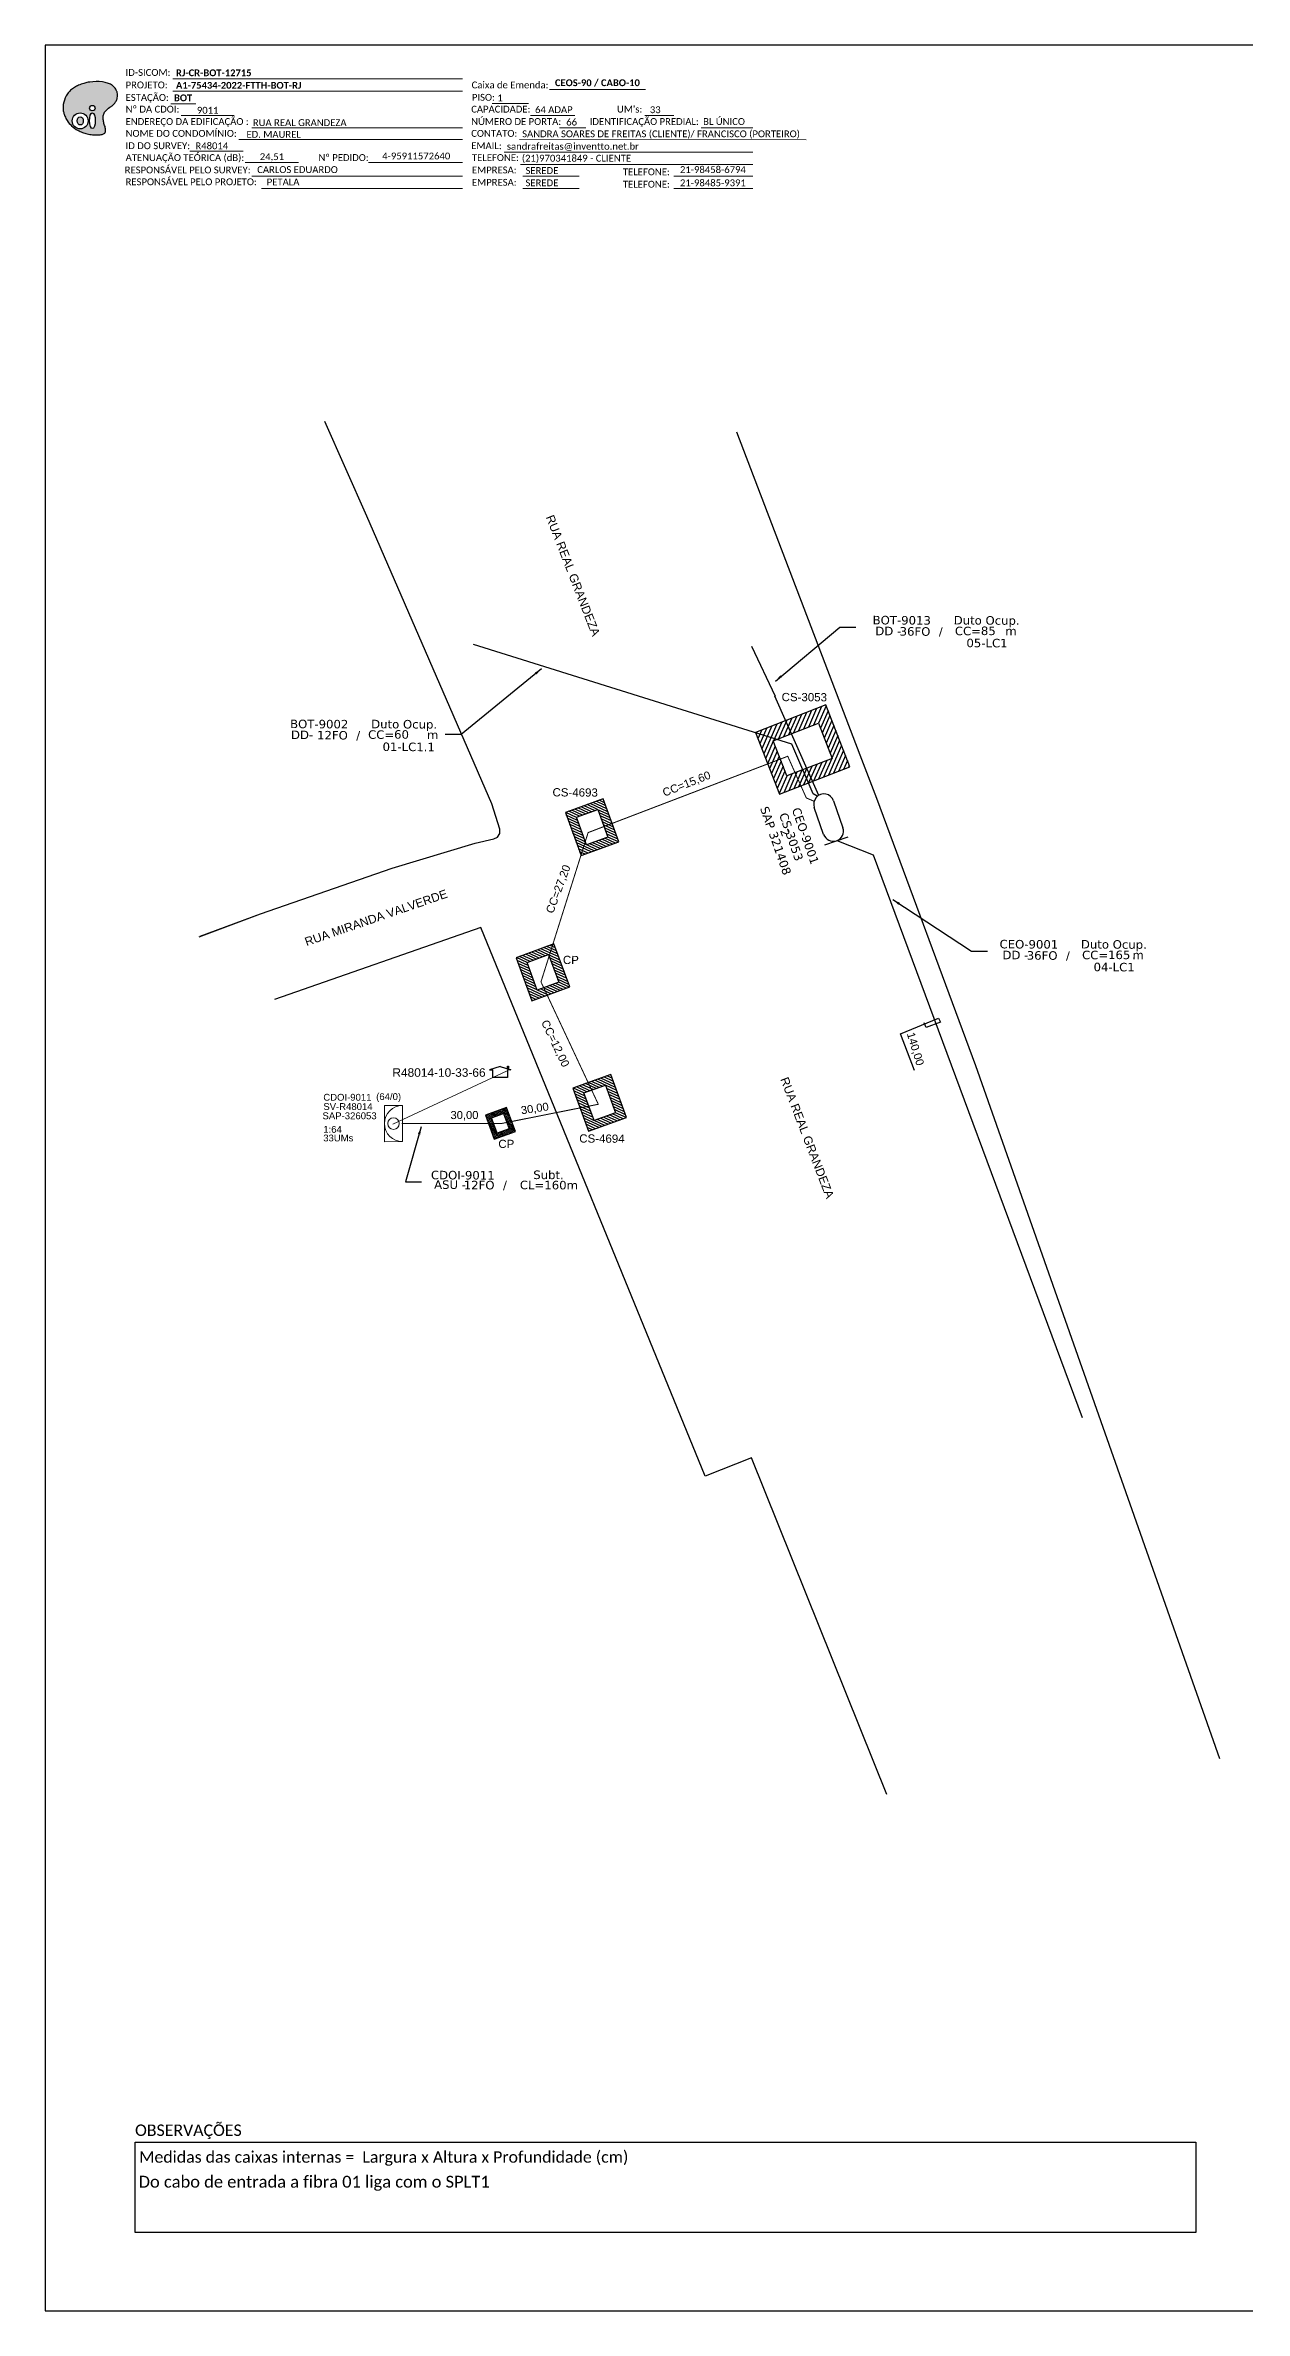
# Model space of a CAD drawing. Header units: inches. Extents: x 0 to 839, y 0 to 594.
# Drawn here: x 0 to 315, y 0 to 594 of the extents above; entities that cross this region are included whole.
import ezdxf
from ezdxf.enums import TextEntityAlignment as Align

# ---------------------------------------------------------------- set-up
doc = ezdxf.new("R2010")
doc.units = ezdxf.units.IN
doc.header["$LTSCALE"] = 0.5
for name, color, linetype in [('10.1-Caixas Subterrâneas', 5, 'Continuous'), ('20.4-CEOS', 1, 'Continuous'), ('20.5-CEO', 1, 'Continuous'), ('CAP a instalar', 1, 'Continuous'), ('DROP DE CLIENTE', 140, 'Continuous'), ('label_cabos', 7, 'Continuous'), ('QUADRA', 252, 'Continuous'), ('surveys', 7, 'Continuous'), ('surveys legendas', 7, 'Continuous')]:
    doc.layers.add(name, color=color, linetype=linetype)
for name, color, linetype, lineweight in [("20.0-LEGENDA DOS CDO'S", 1, 'Continuous', 0), ('20.1-CDO_INTERIOR', 1, 'Continuous', 0), ('Segmento Logradouro Texto', 238, 'Continuous', 0)]:
    doc.layers.add(name, color=color, linetype=linetype, lineweight=lineweight)
doc.styles.add('ARIAL', font='arial.ttf')
doc.styles.add('DIGICADE', font='arial.ttf')
doc.styles.add('siredit', font='verdana.ttf')
doc.styles.get("Standard").update_dxf_attribs({"font": 'arial.ttf'})
doc.styles.add('WMF-Calibri0', font='calibri.ttf')
doc.styles.add('WMF-Calibri1', font='calibrib.ttf')
doc.linetypes.add('FENCELINE1', pattern='A,0.25,-0.1,[133,ltypeshp.shx,S=0.1,R=0,X=-0.1,Y=0],-0.1,1', length=1.45)
doc.dimstyles.new('ISO-25', dxfattribs={"dimtxt": 2.5, "dimasz": 2.5, "dimexe": 1.25, "dimexo": 0.625, "dimtad": 1, "dimtxsty": 'Standard', "dimcen": 2.5, "dimadec": 0, "dimazin": 0, "dimtfac": 1, "dimtmove": 0, "dimatfit": 3, "dimfxl": 0, "dimarcsym": 0})

# ---------------------------------------------------------------- blocks, each defined once
blk = doc.blocks.new('OI')
h = blk.add_hatch(color=40)
edge = h.paths.add_edge_path()
edge.add_spline(control_points=[(4.35, -0.67), (3.92, -0.99), (3.26, -1.5), (2.81, -2.59), (2.9, -3.5), (3.06, -4.27), (3.31, -4.85), (3.37, -5.39), (3.4, -5.88), (3.2, -6.4), (2.54, -6.61), (1.65, -6.63), (0.55, -6.67), (-0.56, -6.42), (-1.61, -6.14), (-2.77, -5.61), (-3.92, -4.77), (-4.89, -3.7), (-5.34, -2.65), (-5.6, -1.94), (-5.85, -0.96), (-5.71, 0.47), (-5.1, 2.02), (-4.14, 3.02), (-3.3, 3.61), (-2.37, 4.16), (-1.36, 4.44), (-0.56, 4.7), (0.79, 4.85), (2.24, 4.97), (3.79, 4.57), (4.67, 4.21), (5.44, 3.65), (5.76, 2.99), (6.03, 2.21), (6.01, 1.46), (5.72, 0.64), (5.31, 0.08), (4.88, -0.38), (4.51, -0.55), (4.35, -0.67)], knot_values=[0, 0, 0, 0, 1.60434, 2.417191, 3.427595, 4.282808, 4.776746, 5.304182, 5.888771, 6.258406, 6.858137, 7.79129, 8.986195, 10.124242, 11.187857, 12.242908, 13.953784, 15.414161, 16.515391, 17.349188, 17.675853, 19.552021, 21.515531, 22.568638, 23.63245, 24.621084, 25.782718, 26.745347, 27.142653, 29.870543, 31.004649, 31.921532, 32.709589, 33.801391, 34.042471, 35.192333, 35.971461, 36.628871, 37.254359, 37.836911, 37.836911, 37.836911, 37.836911], degree=3, periodic=0)
h.paths.add_polyline_path([(1.13, -0.87, -1), (-0.04, -0.87, -1)], flags=16)
edge = h.paths.add_edge_path(flags=16)
edge.add_ellipse((0.56, -3.59), major_axis=(-0.02, 1.71), ratio=0.361305, start_angle=0, end_angle=360)
h.paths.add_polyline_path([(-0.36, -3.62, -1), (-3.8, -3.62, -1)], flags=16)
edge = h.paths.add_edge_path(flags=0)
edge.add_ellipse((-2.08, -3.62), major_axis=(0, 0.885), ratio=0.758294, start_angle=0, end_angle=360)
at = {"color": 40}
for centre, radius in [((-2.08, -3.62), 1.72), ((0.54, -0.87), 0.587)]:
    blk.add_circle(centre, radius, dxfattribs=at)
blk.add_ellipse((-2.08, -3.62), major_axis=(0, 0.885), ratio=0.758294, start_param=-3.141592653589792, end_param=3.141592653589792, dxfattribs=at)
blk.add_ellipse((0.56, -3.59), major_axis=(-0.02, 1.71), ratio=0.361305, dxfattribs=at)
at = {"color": 40, "start_tangent": (-0.800898, -0.598801), "end_tangent": (-0.800898, -0.598801)}
blk.add_spline([(4.35, -0.67), (3.2, -1.78), (2.9, -2.54), (2.92, -3.55), (3.12, -4.38), (3.28, -4.85), (3.37, -5.37), (3.35, -5.95), (3.2, -6.29), (2.66, -6.55), (1.73, -6.63), (0.54, -6.62), (-0.58, -6.41), (-1.6, -6.11), (-2.56, -5.67), (-3.95, -4.67), (-4.89, -3.56), (-5.37, -2.56), (-5.64, -1.78), (-5.72, -1.46), (-5.63, 0.42), (-4.84, 2.22), (-4.13, 2.99), (-3.27, 3.62), (-2.4, 4.09), (-1.3, 4.47), (-0.37, 4.72), (0.02, 4.77), (2.75, 4.8), (3.85, 4.53), (4.69, 4.16), (5.31, 3.68), (5.85, 2.73), (5.93, 2.5), (5.94, 1.35), (5.67, 0.62), (5.29, 0.08), (4.84, -0.36), (4.35, -0.67)], degree=3, dxfattribs=at)
blk = doc.blocks.new('SURVEY_SURVEY')
for p, q in [((-0.000013, 0.0000127), (-0.0000255, 0.000009)), ((-0.0000255, 0.000009), (-0.0000216, 0.000009)), ((-0.0000216, 0), (-0.0000216, 0.000009)), ((-0.000013, 0.0000127), (-0.0000004, 0.000009)), ((-0.0000045, 0.0000132), (-0.0000032, 0.0000132)), ((-0.0000045, 0.0000103), (-0.0000045, 0.0000132)), ((-0.0000004, 0.000009), (-0.0000043, 0.000009)), ((-0.0000043, 0.000009), (-0.0000043, 0)), ((-0.0000032, 0.0000132), (-0.0000032, 0.0000099)), ((-0.0000043, 0), (-0.0000216, 0))]:
    blk.add_line(p, q)
blk = doc.blocks.new('*X11')
at = {"color": 0, "linetype": 'Continuous'}
for p, q in [((-1.25, 0.34099), (-0.49099, 1.1)), ((-1.25, 0.517767), (-0.667767, 1.1)), ((-1.25, 0.694544), (-0.844544, 1.1)), ((-1.25, 0.87132), (-1.02132, 1.1)), ((-1.25, 1.048097), (-1.198097, 1.1)), ((-0.789214, 0.625), (-0.314214, 1.1)), ((-0.612437, 0.625), (-0.137437, 1.1)), ((-0.43566, 0.625), (0.03934, 1.1)), ((-0.258883, 0.625), (0.216117, 1.1)), ((-0.082107, 0.625), (0.392893, 1.1)), ((0.09467, 0.625), (0.56967, 1.1)), ((0.271447, 0.625), (0.746447, 1.1)), ((0.448223, 0.625), (0.923223, 1.1)), ((0.625, 0.625), (1.1, 1.1)), ((0.801777, 0.625), (1.25, 1.073223)), ((0.8035, 0.449947), (1.25, 0.896447)), ((-1.25, 0.164214), (-0.8035, 0.610714)), ((-1.25, -0.012563), (-0.8035, 0.433937)), ((-1.25, -0.18934), (-0.8035, 0.25716)), ((-1.25, -0.366117), (-0.8035, 0.080383)), ((0.8035, 0.27317), (1.25, 0.71967)), ((0.8035, 0.096393), (1.25, 0.542893)), ((0.8035, -0.080383), (1.25, 0.366117)), ((0.8035, -0.25716), (1.25, 0.18934)), ((0.8035, -0.433937), (1.25, 0.012563)), ((-1.25, -0.542893), (-0.8035, -0.096393)), ((-1.25, -0.71967), (-0.8035, -0.27317)), ((-1.25, -0.896447), (-0.8035, -0.449947)), ((-1.25, -1.073223), (-0.801777, -0.625)), ((-1.1, -1.1), (-0.625, -0.625)), ((-0.923223, -1.1), (-0.448223, -0.625)), ((-0.746447, -1.1), (-0.271447, -0.625)), ((-0.56967, -1.1), (-0.09467, -0.625)), ((-0.392893, -1.1), (0.082107, -0.625)), ((-0.216117, -1.1), (0.258883, -0.625)), ((-0.03934, -1.1), (0.43566, -0.625)), ((0.137437, -1.1), (0.612437, -0.625)), ((0.314214, -1.1), (0.789214, -0.625)), ((0.49099, -1.1), (1.25, -0.34099)), ((0.667767, -1.1), (1.25, -0.517767)), ((0.8035, -0.610714), (1.25, -0.164214)), ((0.844544, -1.1), (1.25, -0.694544)), ((1.02132, -1.1), (1.25, -0.87132)), ((1.198097, -1.1), (1.25, -1.048097))]:
    blk.add_line(p, q, dxfattribs=at)
blk = doc.blocks.new('MANHOLE_MQ')
at = {"color": 0, "linetype": 'Continuous'}
for p, q in [((0.00000623, 0.00000569), (-0.00000627, 0.00000569)), ((-0.00000627, 0.00000569), (-0.00000627, -0.00000531)), ((0.00000623, -0.00000531), (0.00000623, 0.00000569)), ((-0.00000404, 0.00000331), (0.00000399, 0.00000331)), ((-0.00000404, -0.00000294), (-0.00000404, 0.00000331)), ((0.00000399, 0.00000331), (0.00000399, -0.00000294)), ((0.00000399, -0.00000294), (-0.00000404, -0.00000294)), ((0.00000399, -0.00000294), (0.00000399, -0.00000294)), ((-0.00000627, -0.00000531), (0.00000623, -0.00000531))]:
    blk.add_line(p, q, dxfattribs=at)
at = {"color": 0, "linetype": 'Continuous', "xscale": 5e-06, "yscale": 5e-06, "zscale": 1e-05}
blk.add_blockref('*X11', (-0.00000002, 0.00000019), dxfattribs=at)
blk = doc.blocks.new('Inst CB DT OCUP CFOA-SM-DD-S-36_v2')
at = {"layer": 'label_cabos', "color": 0, "style": 'siredit'}
for tag, flags, p in [('ID_ATIVIDADE', 3, (1.31, 2.67)), ('FATOR', 1, (11.56, 2.55))]:
    blk.add_attdef(tag, text='', height=1, rotation=359.69, dxfattribs=dict(at, flags=flags)).set_placement(p, align=Align.MIDDLE_CENTER)
for tag, p in [('TIPO_CABO', (1.76, 0)), ('DESTINO_CABO', (3.13, 1.26)), ('CABO', (4.69, -0.05)), ('/', (7.71, -0.05)), ('LANCE', (10.91, 0)), ('TIPO_CABO', (13.11, 1.24)), ('UND', (15.96, 0)), ('FID', (13.15, -1.41))]:
    blk.add_attdef(tag, text='', height=1, rotation=359.69, dxfattribs=at).set_placement(p, align=Align.MIDDLE_CENTER)
blk.add_attdef('QTDE', (12.43, -0.47), '', height=1, rotation=359.69, dxfattribs=at)
blk = doc.blocks.new('Inst CB DT OCUP CFOA-SM-DD-S-12')
at = {"layer": 'label_cabos', "color": 0, "style": 'siredit'}
for tag, flags, p in [('ID_ATIVIDADE', 3, (1.31, 2.67)), ('FATOR', 1, (11.56, 2.55))]:
    blk.add_attdef(tag, text='', height=1, rotation=359.69, dxfattribs=dict(at, flags=flags)).set_placement(p, align=Align.MIDDLE_CENTER)
for tag, p in [('TIPO_CABO', (1.11, 0)), ('DESTINO_CABO', (3.13, 1.26)), ('CABO', (4.69, -0.05)), ('/', (7.71, -0.05)), ('LANCE', (10.41, 0.02)), ('TIPO_CABO', (13.11, 1.24)), ('UND', (16.46, 0)), ('FID', (13.65, -1.41))]:
    blk.add_attdef(tag, text='', height=1, rotation=359.69, dxfattribs=at).set_placement(p, align=Align.MIDDLE_CENTER)
blk.add_attdef('QTDE', (11.93, -0.45), '', height=1, rotation=359.69, dxfattribs=at)
blk = doc.blocks.new('LEGENDA DOS CABOS')
at = {"layer": 'label_cabos', "color": 0, "style": 'siredit'}
for tag, p in [('TIPO_CABO', (2.74, 0.52)), ('ID', (4.24, 1.63)), ('CABO', (6.16, 0.47)), ('/', (9.19, 0.47)), ('METROS', (14.36, 0.47)), ('XX', (14.31, 1.67))]:
    blk.add_attdef(tag, text='', height=1, rotation=359.69, dxfattribs=at).set_placement(p, align=Align.MIDDLE_CENTER)

msp = doc.modelspace()

# ---------------------------------------------------------------- linework, layer by layer
msp.add_lwpolyline([(0, 0), (838.56, 0), (838.56, 594), (0, 594), (0, 0)])
at = {"color": 7, "lineweight": 0}
for points in [[(33.47, 585.24), (109.44, 585.24)], [(132.28, 582.45), (157.42, 582.45)], [(32.96, 578.68), (39.51, 578.68)], [(33.47, 581.96), (109.44, 581.96)], [(117.24, 578.72), (126.72, 578.72)], [(35.62, 575.61), (49.56, 575.61)], [(54.19, 572.37), (109.44, 572.37)], [(127.29, 575.61), (138.91, 575.61)], [(134.87, 572.37), (141.82, 572.37)], [(157.23, 575.61), (164.9, 575.61)], [(172.05, 572.37), (185.6, 572.37)], [(37.94, 566.2), (51.88, 566.2)], [(50.78, 569.26), (109.44, 569.26)], [(120.37, 566.02), (185.63, 566.02)], [(124.4, 569.26), (199.58, 569.24)], [(52.47, 563.23), (66.42, 563.23)], [(54.19, 559.67), (109.44, 559.67)], [(84.8, 563.24), (109.3, 563.24)], [(85.31, 563.24), (109.46, 563.24)], [(124.65, 562.79), (185.63, 562.79)], [(125.26, 559.67), (140.06, 559.67)], [(164.86, 559.67), (185.63, 559.67)], [(56.68, 556.44), (109.44, 556.44)], [(125.26, 556.44), (140.06, 556.44)], [(164.86, 556.44), (185.63, 556.44)]]:
    msp.add_lwpolyline(points, dxfattribs=at)
at = {"color": 0}
msp.add_lwpolyline([(23.56, 44.2), (301.81, 44.2), (301.81, 20.5), (23.56, 20.5)], close=True, dxfattribs=at)
at = {"layer": '10.1-Caixas Subterrâneas', "color": 30}
msp.add_lwpolyline([(227.98, 325.17), (224.35, 334.82), (234.32, 338.92), (234.79, 337.85), (231.04, 336.49), (230.57, 337.69)], dxfattribs=at)
at = {"layer": '20.1-CDO_INTERIOR', "color": 1, "lineweight": 18}
msp.add_lwpolyline([(88.96, 306.52), (88.95, 316.01), (93.7, 316.01), (93.7, 306.53)], close=True, dxfattribs=at)
msp.add_circle((91.33, 311.27), 1.52, dxfattribs=at)
msp.add_arc((93.7, 311.27), 4.74, 90.02759, 270.02759, dxfattribs=at)
at = {"layer": '20.5-CEO', "color": 5}
for p, q in [((204.17, 387.08), (201.72, 394.17)), ((206.77, 395.91), (209.22, 388.83))]:
    msp.add_line(p, q, dxfattribs=at)
msp.add_lwpolyline([(204.52, 384.38), (210.61, 386.49)], dxfattribs=at)
for centre, start, end in [((204.24, 395.04), 19.09349, 199.09349), ((206.69, 387.96), 199.09349, 19.09349)]:
    msp.add_arc(centre, 2.67, start, end, dxfattribs=at)
at = {"layer": 'CAP a instalar', "color": 7, "linetype": 'FENCELINE1', "ltscale": 10}
for p, q in [((195.8, 410.72), (112.3, 436.88)), ((191.52, 423.23), (185.31, 436.39)), ((202.9, 397.31), (191.36, 423.3)), ((201.45, 397.77), (195.8, 410.72)), ((202.49, 397.09), (201.45, 397.77)), ((217.21, 381.67), (207.71, 385.42)), ((272.1, 234.1), (217.21, 381.67))]:
    msp.add_line(p, q, dxfattribs=at)
at = {"layer": 'CAP a instalar', "color": 1, "linetype": 'FENCELINE1', "ltscale": 10, "const_width": 0.263}
msp.add_lwpolyline([(201.69, 395.77), (199.62, 396.65), (194.75, 407.58), (142.39, 387.57), (130.02, 348.43), (145.06, 316.33), (119.48, 311.25), (93.5, 311.31)], dxfattribs=at)
at = {"layer": 'DROP DE CLIENTE', "lineweight": 0}
msp.add_line((91.18, 311.15), (121.16, 325.09), dxfattribs=at)
at = {"layer": 'QUADRA'}
for points in [[(40.37, 360.27), (56.41, 366.28), (91, 378.24), (112.72, 384.76), (117.67, 385.9), (118.66, 386.4), (119.24, 387.29), (119.22, 388.46), (117.09, 395.07), (84.37, 470.53), (73.31, 495.34)], [(40.65, 360.37), (56.41, 366.28), (91, 378.24), (112.72, 384.76), (117.67, 385.9), (118.66, 386.4), (119.24, 387.29), (119.22, 388.46), (117.09, 395.07), (84.37, 470.53), (73.31, 495.34)], [(181.29, 492.66), (213.64, 407.95), (218.07, 396.57), (243.98, 326.51), (308.03, 144.75)], [(220.78, 135.37), (185.25, 223.66), (173.05, 218.79), (114.23, 362.64), (60.1, 343.78)]]:
    msp.add_lwpolyline(points, dxfattribs=at)

# ---------------------------------------------------------------- block references
at = {"color": 7, "xscale": 1.213923925163967, "yscale": 1.213923925163967, "zscale": 1.213923925163967, "rotation": 0.1532896023949059}
msp.add_blockref('OI', (11.67, 578.58), dxfattribs=at)
at = {"lineweight": 0}
ref = msp.add_blockref('Inst CB DT OCUP CFOA-SM-DD-S-36_v2', (217.67, 440.43), dxfattribs=dict(at, xscale=2.232371264833013, yscale=2.232371264833013, zscale=2.232371264833013))
ref.add_attrib('DESTINO_CABO', 'BOT-9013', dxfattribs={"layer": 'label_cabos', "color": 0, "height": 2.232, "rotation": 359.69001, "style": 'siredit'}).set_placement((224.66, 443.25), align=Align.MIDDLE_CENTER)
ref.add_attrib('CABO', '36FO', dxfattribs={"layer": 'label_cabos', "color": 0, "height": 2.232, "rotation": 359.69001, "style": 'siredit'}).set_placement((228.13, 440.31), align=Align.MIDDLE_CENTER)
ref.add_attrib('TIPO_CABO', 'Duto Ocup.', dxfattribs={"layer": 'label_cabos', "color": 0, "height": 2.232, "rotation": 359.69001, "style": 'siredit'}).set_placement((246.93, 443.21), align=Align.MIDDLE_CENTER)
ref.add_attrib('/', '/', dxfattribs={"layer": 'label_cabos', "color": 0, "height": 2.23, "rotation": 359.69001, "style": 'siredit'}).set_placement((234.89, 440.31), align=Align.MIDDLE_CENTER)
ref.add_attrib('TIPO_CABO', 'DD - ', dxfattribs={"layer": 'label_cabos', "color": 0, "height": 2.232, "rotation": 359.69001, "style": 'siredit'}).set_placement((221.6, 440.42), align=Align.MIDDLE_CENTER)
ref.add_attrib('FID', '05-LC1', dxfattribs={"layer": 'label_cabos', "color": 0, "height": 2.232, "rotation": 359.69001, "style": 'siredit'}).set_placement((247.02, 437.27), align=Align.MIDDLE_CENTER)
ref.add_attrib('LANCE', 'CC=', dxfattribs={"layer": 'label_cabos', "color": 0, "height": 2.232, "rotation": 359.69001, "style": 'siredit'}).set_placement((242.02, 440.43), align=Align.MIDDLE_CENTER)
ref.add_attrib('QTDE', '85', (245.41, 439.37), dxfattribs={"layer": 'label_cabos', "color": 0, "height": 2.232, "rotation": 359.69001, "style": 'siredit'})
ref.add_attrib('UND', 'm', dxfattribs={"layer": 'label_cabos', "color": 0, "height": 2.23, "rotation": 359.69001, "style": 'siredit'}).set_placement((253.31, 440.43), align=Align.MIDDLE_CENTER)
ref = msp.add_blockref('Inst CB DT OCUP CFOA-SM-DD-S-12', (64.86, 413.21), dxfattribs=dict(at, xscale=2.232371264833013, yscale=2.232371264833013, zscale=2.232371264833013))
ref.add_attrib('DESTINO_CABO', 'BOT-9002', dxfattribs={"layer": 'label_cabos', "color": 0, "height": 2.232, "rotation": 359.69001, "style": 'siredit'}).set_placement((71.85, 416.03), align=Align.MIDDLE_CENTER)
ref.add_attrib('TIPO_CABO', 'Duto Ocup.', dxfattribs={"layer": 'label_cabos', "color": 0, "height": 2.232, "rotation": 359.69001, "style": 'siredit'}).set_placement((94.13, 415.99), align=Align.MIDDLE_CENTER)
ref.add_attrib('/', '/', dxfattribs={"layer": 'label_cabos', "color": 0, "height": 2.23, "rotation": 359.69001, "style": 'siredit'}).set_placement((82.08, 413.1), align=Align.MIDDLE_CENTER)
ref.add_attrib('FID', '01-LC1.1', dxfattribs={"layer": 'label_cabos', "color": 0, "height": 2.232, "rotation": 359.69001, "style": 'siredit'}).set_placement((95.33, 410.05), align=Align.MIDDLE_CENTER)
ref.add_attrib('LANCE', 'CC=', dxfattribs={"layer": 'label_cabos', "color": 0, "height": 2.232, "rotation": 359.69001, "style": 'siredit'}).set_placement((88.1, 413.26), align=Align.MIDDLE_CENTER)
ref.add_attrib('UND', 'm', dxfattribs={"layer": 'label_cabos', "color": 0, "height": 2.23, "rotation": 359.69001, "style": 'siredit'}).set_placement((101.62, 413.21), align=Align.MIDDLE_CENTER)
ref.add_attrib('CABO', '12FO', dxfattribs={"layer": 'label_cabos', "color": 0, "height": 2.232, "rotation": 359.69001, "style": 'siredit'}).set_placement((75.32, 413.1), align=Align.MIDDLE_CENTER)
ref.add_attrib('TIPO_CABO', 'DD-', dxfattribs={"layer": 'label_cabos', "color": 0, "height": 2.232, "rotation": 359.69001, "style": 'siredit'}).set_placement((67.35, 413.2), align=Align.MIDDLE_CENTER)
ref.add_attrib('QTDE', '60', (91.49, 412.2), dxfattribs={"layer": 'label_cabos', "color": 0, "height": 2.232, "rotation": 359.69001, "style": 'siredit'})
ref = msp.add_blockref('Inst CB DT OCUP CFOA-SM-DD-S-36_v2', (251.02, 355.47), dxfattribs=dict(at, xscale=2.232371264833013, yscale=2.232371264833013, zscale=2.232371264833013))
ref.add_attrib('DESTINO_CABO', 'CEO-9001', dxfattribs={"layer": 'label_cabos', "color": 0, "height": 2.232, "rotation": 359.69001, "style": 'siredit'}).set_placement((258.01, 358.29), align=Align.MIDDLE_CENTER)
ref.add_attrib('CABO', '36FO', dxfattribs={"layer": 'label_cabos', "color": 0, "height": 2.232, "rotation": 359.69001, "style": 'siredit'}).set_placement((261.48, 355.35), align=Align.MIDDLE_CENTER)
ref.add_attrib('TIPO_CABO', 'Duto Ocup.', dxfattribs={"layer": 'label_cabos', "color": 0, "height": 2.232, "rotation": 359.69001, "style": 'siredit'}).set_placement((280.29, 358.25), align=Align.MIDDLE_CENTER)
ref.add_attrib('/', '/', dxfattribs={"layer": 'label_cabos', "color": 0, "height": 2.23, "rotation": 359.69001, "style": 'siredit'}).set_placement((268.24, 355.35), align=Align.MIDDLE_CENTER)
ref.add_attrib('TIPO_CABO', 'DD - ', dxfattribs={"layer": 'label_cabos', "color": 0, "height": 2.232, "rotation": 359.69001, "style": 'siredit'}).set_placement((254.96, 355.46), align=Align.MIDDLE_CENTER)
ref.add_attrib('FID', '04-LC1', dxfattribs={"layer": 'label_cabos', "color": 0, "height": 2.232, "rotation": 359.69001, "style": 'siredit'}).set_placement((280.37, 352.31), align=Align.MIDDLE_CENTER)
ref.add_attrib('LANCE', 'CC=', dxfattribs={"layer": 'label_cabos', "color": 0, "height": 2.232, "rotation": 359.69001, "style": 'siredit'}).set_placement((275.38, 355.47), align=Align.MIDDLE_CENTER)
ref.add_attrib('QTDE', '165', (278.77, 354.41), dxfattribs={"layer": 'label_cabos', "color": 0, "height": 2.232, "rotation": 359.69001, "style": 'siredit'})
ref.add_attrib('UND', 'm', dxfattribs={"layer": 'label_cabos', "color": 0, "height": 2.23, "rotation": 359.69001, "style": 'siredit'}).set_placement((286.66, 355.47), align=Align.MIDDLE_CENTER)
at = {"layer": '10.1-Caixas Subterrâneas', "color": 30}
for p, xscale, yscale, zscale, rotation in [((198.52, 409.59), 1584855.185991629, 1584855.185991629, 1584855.185991629, 201.2678621578099), ((143.61, 389.06), 961645.69446002, 961645.69446002, 961645.69446002, 110.0743727343682), ((130.69, 351), 961645.69446002, 961645.69446002, 961645.69446002, 110.0743727343682), ((145.6, 316.79), 961645.69446002, 961645.69446002, 961645.69446002, 110.0743727343682), ((119.48, 311.36), 534782.699466179, 534782.699466179, 534782.699466179, 110.0743727343682)]:
    msp.add_blockref('MANHOLE_MQ', p, dxfattribs=dict(at, xscale=xscale, yscale=yscale, zscale=zscale, rotation=rotation))
at = {"layer": 'label_cabos', "color": 0, "lineweight": 0, "xscale": 2.232371264833013, "yscale": 2.232371264833013, "zscale": 2.232371264833013}
msp.add_blockref('LEGENDA DOS CABOS', (100.05, 294.1), dxfattribs=at).add_auto_attribs({'ID': 'CDOI-9011', 'CABO': '12FO', 'METROS': 'CL=160m', 'XX': 'Subt.', '/': '/', 'TIPO_CABO': 'ASU -'})
at = {"layer": 'surveys', "color": 255, "xscale": 223237.1264833013, "yscale": 223237.1264833013, "zscale": 223237.1264833013}
msp.add_blockref('SURVEY_SURVEY', (122.24, 323.39), dxfattribs=at)

# ---------------------------------------------------------------- texts
at = {"color": 7, "lineweight": 0, "style": 'WMF-Calibri0'}
for s, height, p in [('PROJETO:', 1.793, (21.07, 582.71)), ('ID-SICOM:', 1.793, (21.07, 585.99)), ('Caixa de Emenda:', 1.7927, (111.83, 582.71)), ('ESTAÇÃO:', 1.793, (21.07, 579.43)), ('Nº DA CDOI:', 1.7927, (21.07, 576.36)), ('CAPACIDADE:', 1.7927, (111.72, 576.36)), ('PISO:', 1.793, (111.9, 579.47)), ("UM's:", 1.793, (149.96, 576.36)), ('ENDEREÇO DA EDIFICAÇÃO :', 1.7927, (21.07, 573.12)), ('NOME DO CONDOMÍNIO:', 1.7927, (21.07, 570.01)), ('CONTATO:', 1.793, (111.72, 570.01)), ('NÚMERO DE PORTA:', 1.7927, (111.72, 573.12)), ('IDENTIFICAÇÃO PREDIAL:', 1.7927, (142.8, 573.12)), ('BL ÚNICO', 1.793, (172.55, 573.12)), ('ATENUAÇÃO TEÓRICA (dB):', 1.7927, (21.07, 563.66)), ('ID DO SURVEY:', 1.7927, (21.07, 566.77)), ('Nº PEDIDO:', 1.793, (71.66, 563.67)), ('EMAIL:', 1.793, (111.72, 566.77)), ('TELEFONE:', 1.793, (111.9, 563.66)), ('RESPONSÁVEL PELO SURVEY:', 1.7927, (20.83, 560.42)), ('RESPONSÁVEL PELO PROJETO:', 1.7927, (21.07, 557.31)), ('EMPRESA:', 1.793, (111.9, 560.42)), ('EMPRESA:', 1.793, (111.9, 557.18)), ('TELEFONE:', 1.793, (151.5, 559.92)), ('TELEFONE:', 1.793, (151.5, 556.68))]:
    msp.add_text(s, height=height, dxfattribs=at).set_placement(p)
at = {"color": 7, "linetype": 'Continuous'}
for s, height, style, p in [('A1-75434-2022-FTTH-BOT-RJ', 1.7927, 'WMF-Calibri1', (34.27, 582.61)), ('RJ-CR-BOT-12715 ', 1.7927, 'WMF-Calibri1', (34.27, 585.89)), ('CEOS-90 / CABO-10', 1.7927, 'WMF-Calibri1', (133.68, 583.29)), ('BOT', 1.793, 'WMF-Calibri1', (33.75, 579.33)), ('1', 1.79, 'WMF-Calibri0', (118.59, 579.32)), ('64 ADAP', 1.793, 'WMF-Calibri0', (128.46, 576.23)), ('33', 1.793, 'WMF-Calibri0', (158.58, 576.21)), ('ED. MAUREL', 1.793, 'WMF-Calibri0', (52.76, 569.75)), ('RUA REAL GRANDEZA', 1.7927, 'WMF-Calibri0', (54.45, 572.83)), ('SANDRA SOARES DE FREITAS (CLIENTE)/ FRANCISCO (PORTEIRO)', 1.7927, 'WMF-Calibri0', (125.09, 569.89)), ('66', 1.793, 'WMF-Calibri0', (136.65, 572.97)), ('R48014 ', 1.793, 'WMF-Calibri0', (39.39, 566.75)), ('24,51', 1.793, 'WMF-Calibri0', (56.27, 563.9)), ('sandrafreitas@inventto.net.br', 1.7927, 'WMF-Calibri0', (121.07, 566.62)), ('(21)970341849 - CLIENTE', 1.7927, 'WMF-Calibri0', (125.01, 563.5)), ('CARLOS EDUARDO', 1.7927, 'WMF-Calibri0', (55.59, 560.51)), ('PETALA', 1.793, 'WMF-Calibri0', (58.08, 557.28)), ('SEREDE', 1.793, 'WMF-Calibri0', (125.96, 560.27)), ('SEREDE', 1.793, 'WMF-Calibri0', (125.96, 557.04)), ('21-98458-6794', 1.7927, 'WMF-Calibri0', (166.48, 560.51)), ('21-98485-9391', 1.7927, 'WMF-Calibri0', (166.48, 557.04))]:
    msp.add_text(s, height=height, dxfattribs=dict(at, style=style)).set_placement(p)
at = {"color": 7, "linetype": 'Continuous', "style": 'WMF-Calibri0'}
msp.add_text('9011', height=1.793, dxfattribs=at).set_placement((42.59, 576.07), align=Align.CENTER)
at = {"color": 7, "style": 'WMF-Calibri0'}
msp.add_text('4-95911572640', height=1.7927, dxfattribs=at).set_placement((88.38, 564.08))
at = {"style": 'WMF-Calibri0'}
msp.add_text('OBSERVAÇÕES', height=3, dxfattribs=at).set_placement((23.54, 45.82))
at = {"insert": (24.63, 41.8), "char_height": 3, "width": 277.1819, "attachment_point": 1, "style": 'WMF-Calibri0'}
msp.add_mtext('Medidas das caixas internas =  Largura x Altura x Profundidade (cm)', dxfattribs=at)
at = {"color": 7, "insert": (24.49, 35.37), "char_height": 3.1049, "width": 511.413, "attachment_point": 1, "style": 'WMF-Calibri0'}
msp.add_mtext('Do cabo de entrada a fibra 01 liga com o SPLT1\\P\\P', dxfattribs=at)
at = {"layer": '10.1-Caixas Subterrâneas', "color": 30, "style": 'ARIAL'}
for s, height, rotation, p in [('CS-3053', 2.158, 359.68442, (193.14, 422.04)), ('CS-4693', 2.158, 359.68442, (133.04, 397.06)), ('CP', 2.158, 359.68442, (135.77, 353.11)), ('140,00', 2.098, 287.10149, (225.96, 334.83)), ('CP', 2.158, 359.68442, (118.83, 304.88)), ('CS-4694', 2.158, 359.68442, (140.06, 306.29))]:
    msp.add_text(s, height=height, rotation=rotation, dxfattribs=at).set_placement(p)
at = {"layer": '10.1-Caixas Subterrâneas', "color": 3, "style": 'ARIAL'}
for s, rotation, p in [('CC=15,60', 21.63007, (162.41, 396.97)), ('CC=27,20', 69.58074, (133.19, 366.19)), ('CC=12,00', 295.43583, (130.01, 337.84)), ('30,00', 8.38237, (124.92, 313.69)), ('30,00', 0.14063, (106.29, 312.45))]:
    msp.add_text(s, height=2.098, rotation=rotation, dxfattribs=at).set_placement(p)
at = {"layer": "20.0-LEGENDA DOS CDO'S", "color": 1, "lineweight": 0, "style": 'ARIAL'}
for s, p in [('SV-R48014', (72.94, 314.84)), ('CDOI-9011', (72.93, 317.28)), ('1:64', (72.92, 308.86)), ('33UMs', (72.91, 306.6))]:
    msp.add_text(s, height=1.786, rotation=359.97241, dxfattribs=at).set_placement(p)
at = {"layer": "20.0-LEGENDA DOS CDO'S", "color": 1, "style": 'ARIAL'}
msp.add_text('(64/0)', height=1.795, rotation=359.97241, dxfattribs=at).set_placement((90.06, 317.44), align=Align.CENTER)
msp.add_text('SAP-326053', height=1.795, rotation=359.97241, dxfattribs=at).set_placement((72.7, 312.41))
at = {"layer": '20.4-CEOS', "color": 5, "style": 'siredit'}
for s, height, p in [('CEO-9001', 2.254, (200.47, 387.07)), ('2', 2.25, (195.15, 387.95))]:
    msp.add_text(s, height=height, rotation=289.09349, dxfattribs=at).set_placement(p, align=Align.TOP_CENTER)
at = {"layer": '20.5-CEO', "color": 5, "style": 'siredit'}
for s, p in [('SAP 321408', (192.68, 385.81)), ('CS-3053', (196.74, 386.82))]:
    msp.add_text(s, height=2.263, rotation=289.09349, dxfattribs=at).set_placement(p, align=Align.TOP_CENTER)
at = {"layer": 'Segmento Logradouro Texto', "color": 5, "linetype": 'Continuous', "char_height": 2.2324, "attachment_point": 1, "style": 'DIGICADE'}
for s, insert, width, rotation in [('\\fArial|b0|i0|c0|p34;\\W1.0000000000;\\T1.0000000000;\\o\\lRUA REAL GRANDEZA', (133.34, 471.12), 34.4221, 291.27303), ('\\fArial|b0|i0|c0|p34;\\W1.0000000000;\\T1.0000000000;\\o\\lRUA MIRANDA VALVERDE', (67.8, 359.9), 39.9588, 19.02281), ('\\fArial|b0|i0|c0|p34;\\W1.0000000000;\\T1.0000000000;\\o\\lRUA REAL GRANDEZA', (194.84, 323.72), 34.4221, 291.04353)]:
    msp.add_mtext(s, dxfattribs=dict(at, insert=insert, width=width, rotation=rotation))
at = {"layer": 'surveys legendas'}
msp.add_text('R48014-10-33-66', height=2.2324, dxfattribs=at).set_placement((91.05, 323.54))

# ---------------------------------------------------------------- leaders
for points in [[(191.52, 427.31), (208.39, 441.42), (212.58, 441.43)], [(130.14, 430.51), (109.06, 413.28), (104.86, 413.29)], [(222.29, 370), (242.96, 356.51), (247.15, 356.52)], [(98.61, 310.4), (94.48, 296.01), (98.67, 296.02)]]:
    msp.add_leader(points, dimstyle='ISO-25', override={"dimasz": 2})

doc.saveas('drawing.dxf')
